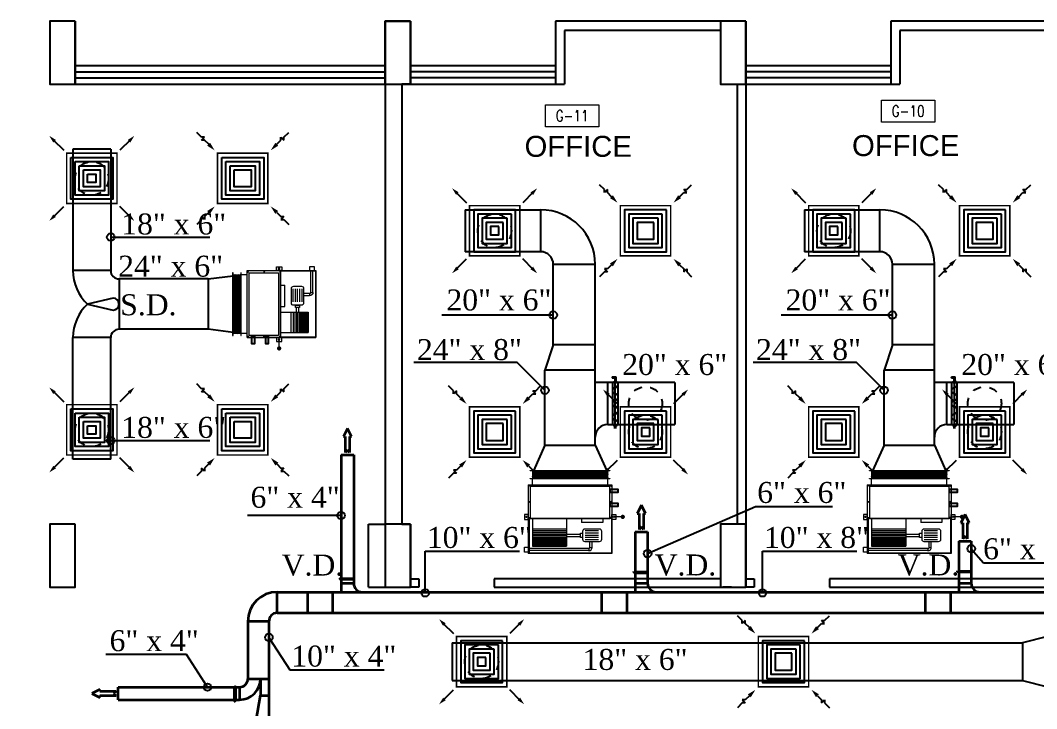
# Model space of a CAD drawing. Extents: x -432 to -365, y -145 to 173.
# Drawn here: x -399.32 to -387.19, y -125.7 to -117.49 of the extents above; entities that cross this region are included whole.
import ezdxf
from ezdxf.enums import TextEntityAlignment as Align

# ---------------------------------------------------------------- set-up
doc = ezdxf.new("R2010")
doc.units = 0
doc.header["$MEASUREMENT"] = 0
for name, pattern in [('DASHDOT', [1, 0.5, -0.25, 0, -0.25]), ('HIDDEN', [0.375, 0.25, -0.125]), ('HIDDEN-Z', [3, 2, -1])]:
    doc.linetypes.add(name, pattern=pattern)
for name, color, linetype in [('01_AC-EQUIP', 206, 'Continuous'), ('03_AC-S.DUCT', 5, 'Continuous'), ('12-AC-FL.CONN.', 2, 'Continuous'), ('A.C.VOLUM DAMPER', 2, 'Continuous'), ('COL', 2, 'Continuous'), ('COLHATCH', 5, 'Continuous'), ('M-CH-WP-R', 40, 'HIDDEN-Z'), ('M-CH-WP-S', 142, 'Continuous'), ('M-DIFUSER', 195, 'Continuous'), ('M-DUCT-RA', 30, 'Continuous'), ('M-DUCT-SA', 5, 'Continuous'), ('M-EQBMNT', 21, 'Continuous'), ('WALL', 4, 'Continuous'), ('WIN', 5, 'Continuous'), ('ZONE TEXT', 73, 'Continuous')]:
    doc.layers.add(name, color=color, linetype=linetype)
for name, color, linetype, lineweight in [('04-AC_F.A.DUCT', 4, 'Continuous', 35), ('A-SYMB-RMNU', 4, 'Continuous', 9), ('AC-TEXT', 15, 'Continuous', 30)]:
    doc.layers.add(name, color=color, linetype=linetype, lineweight=lineweight)
doc.styles.add('AC', font='romans.shx', dxfattribs={"height": 0.2})
doc.styles.add('ARABY', font='sosa.shx')
doc.styles.add('ROMANS-TITLE', font='ROMANS.shx', dxfattribs={"width": 0.8})
doc.dimstyles.new('IHAB', dxfattribs={"dimscale": 0, "dimtxt": 0.15, "dimasz": 0.09, "dimexe": 0.18, "dimexo": 0.0625, "dimgap": 0, "dimtad": 0, "dimtih": 1, "dimtoh": 1, "dimzin": 0, "dimdsep": 46, "dimtxsty": 'ARABY', "dimcen": 0.03, "dimse1": 1, "dimse2": 1, "dimclrd": 36, "dimclrt": 42, "dimadec": 0, "dimazin": 0, "dimtfac": 1, "dimtmove": 1, "dimatfit": 3, "dimldrblk": 'ORIGIN', "dimfxl": 1, "dimtolj": 1, "dimtzin": 0, "dimarcsym": 0})

# ---------------------------------------------------------------- blocks, each defined once
blk = doc.blocks.new('*U254')
at = {"layer": 'M-DIFUSER', "ltscale": 5, "const_width": 18}
blk.add_lwpolyline([(-300, 300), (300, 300), (300, -300), (-300, -300)], close=True, dxfattribs=at)
at = {"layer": 'M-DIFUSER', "color": 21}
for points in [[(250, 250), (-250, 250), (-250, -250), (250, -250)], [(200, 200), (-200, 200), (-200, -200), (200, -200)], [(150, 150), (-150, 150), (-150, -150), (150, -150)], [(100, 100), (-100, 100), (-100, -100), (100, -100)]]:
    blk.add_lwpolyline(points, close=True, dxfattribs=at)
at = {"layer": 'M-DUCT-RA', "color": 30}
for p, q in [((-491, 491), (-549, 549)), ((-491, 455), (-491, 491)), ((-455, 491), (-491, 455)), ((-455, 455), (-455, 491)), ((455, 491), (491, 491)), ((491, 455), (455, 491)), ((491, 491), (549, 549)), ((-406, 406), (-455, 455)), ((406, 406), (455, 455)), ((455, 455), (491, 455)), ((-491, -455), (-455, -491)), ((-455, -455), (-491, -455)), ((-406, -406), (-455, -455)), ((406, -406), (455, -455)), ((455, -491), (491, -455)), ((455, -455), (455, -491)), ((491, -455), (491, -491)), ((-491, -491), (-549, -549)), ((-455, -491), (-491, -491)), ((491, -491), (549, -549))]:
    blk.add_line(p, q, dxfattribs=at)
for points in [[(-389, 424), (-424, 389), (-335, 335)], [(424, 389), (389, 424), (335, 335)], [(-424, -389), (-389, -424), (-335, -335)], [(389, -424), (424, -389), (335, -335)]]:
    blk.add_solid(points, dxfattribs=at)
blk = doc.blocks.new('*U251')
at = {"layer": 'M-DIFUSER', "ltscale": 5, "const_width": 18}
blk.add_lwpolyline([(-300, 300), (300, 300), (300, -300), (-300, -300)], close=True, dxfattribs=at)
at = {"layer": 'M-DIFUSER', "color": 21}
for points in [[(250, 250), (-250, 250), (-250, -250), (250, -250)], [(200, 200), (-200, 200), (-200, -200), (200, -200)], [(150, 150), (-150, 150), (-150, -150), (150, -150)], [(100, 100), (-100, 100), (-100, -100), (100, -100)], [(50, 50), (-50, 50), (-50, -50), (50, -50)]]:
    blk.add_lwpolyline(points, close=True, dxfattribs=at)
at = {"layer": 'M-DUCT-SA', "color": 5, "extrusion": (-5.07059e-20, -1.19855e-17, -1)}
blk.add_line((-461, 461), (-335, 335), dxfattribs=at)
at = {"layer": 'M-DUCT-SA', "color": 5, "extrusion": (-1.19855e-17, 5.07059e-20, -1)}
blk.add_line((461, 461), (335, 335), dxfattribs=at)
at = {"layer": 'M-DUCT-SA', "color": 5, "extrusion": (1.19855e-17, -5.07059e-20, -1)}
blk.add_line((-461, -461), (-335, -335), dxfattribs=at)
at = {"layer": 'M-DUCT-SA', "color": 5, "extrusion": (5.07059e-20, 1.19855e-17, -1)}
blk.add_line((461, -461), (335, -335), dxfattribs=at)
at = {"layer": 'M-DUCT-SA', "color": 5, "extrusion": (-5.07059e-20, -1.19855e-17, -1)}
blk.add_solid([(460, 428), (429, 459), (507, 507)], dxfattribs=at)
at = {"layer": 'M-DUCT-SA', "color": 5, "extrusion": (5.07059e-20, -1.19855e-17, -1)}
blk.add_solid([(-460, 428), (-429, 459), (-507, 507)], dxfattribs=at)
at = {"layer": 'M-DUCT-SA', "color": 5, "extrusion": (1.19855e-17, -5.07059e-20, -1)}
blk.add_solid([(428, -460), (459, -429), (507, -507)], dxfattribs=at)
at = {"layer": 'M-DUCT-SA', "color": 5, "extrusion": (-1.19855e-17, -5.07059e-20, -1)}
blk.add_solid([(-428, -460), (-459, -429), (-507, -507)], dxfattribs=at)
blk = doc.blocks.new('A$C7E27466D')
at = {"layer": '01_AC-EQUIP', "color": 2, "lineweight": 20}
for p, q in [((-75.3, 98.1), (-73.7, 98.7)), ((-75.3, 98.1), (-73.7, 97.6)), ((-75.3, 97.1), (-73.7, 97.6)), ((-75.3, 97.1), (-73.7, 96.6)), ((-6.3, 97.6), (-73.7, 97.6)), ((-4.7, 98.1), (-6.3, 98.7)), ((-4.7, 98.1), (-6.3, 97.6)), ((-4.7, 97.1), (-6.3, 97.6)), ((-4.7, 97.1), (-6.3, 96.6)), ((-75.3, 96.1), (-73.7, 96.6)), ((-75.3, 96.1), (-73.7, 95.6)), ((-75.3, 95.1), (-73.7, 95.6)), ((-75.3, 95.1), (-73.7, 94.6)), ((-75.3, 94.1), (-73.7, 94.6)), ((-75.3, 94.1), (-73.7, 93.6)), ((-75.3, 93.1), (-73.7, 93.6)), ((-75.3, 93.1), (-73.7, 92.5)), ((-75.3, 92), (-73.7, 92.5)), ((-75.3, 92), (-73.7, 91.5)), ((-75.3, 91), (-73.7, 91.5)), ((-75.3, 91), (-73.7, 90.5)), ((-75.3, 90), (-73.7, 90.5)), ((-75.3, 90), (-73.7, 89.5)), ((-6.3, 96.6), (-73.7, 96.6)), ((-6.3, 95.6), (-73.7, 95.6)), ((-6.3, 94.6), (-73.7, 94.6)), ((-6.3, 93.6), (-73.7, 93.6)), ((-6.3, 92.5), (-73.7, 92.5)), ((-6.3, 91.5), (-73.7, 91.5)), ((-6.3, 90.5), (-73.7, 90.5)), ((-4.7, 96.1), (-6.3, 96.6)), ((-4.7, 96.1), (-6.3, 95.6)), ((-4.7, 95.1), (-6.3, 95.6)), ((-4.7, 95.1), (-6.3, 94.6)), ((-4.7, 94.1), (-6.3, 94.6)), ((-4.7, 94.1), (-6.3, 93.6)), ((-4.7, 93.1), (-6.3, 93.6)), ((-4.7, 93.1), (-6.3, 92.5)), ((-4.7, 92), (-6.3, 92.5)), ((-4.7, 92), (-6.3, 91.5)), ((-4.7, 91), (-6.3, 91.5)), ((-4.7, 91), (-6.3, 90.5)), ((-4.7, 90), (-6.3, 90.5)), ((-4.7, 90), (-6.3, 89.5))]:
    blk.add_line(p, q, dxfattribs=at)
at = {"layer": '01_AC-EQUIP', "color": 1, "lineweight": 20}
for p, q in [((-75, 82), (-75, 89)), ((-5, 82), (-5, 89)), ((-77.8, 81), (-79.9, 81)), ((-78.9, 80.3), (-78.9, 81.7)), ((-2.2, 81), (-0.1, 81)), ((-1.1, 80.3), (-1.1, 81.7)), ((0, 82), (0, 0)), ((-77.8, 61.5), (-79.9, 61.5)), ((-78.9, 60.8), (-78.9, 62.2)), ((-2.2, 61.5), (-0.1, 61.5)), ((-1.1, 60.8), (-1.1, 62.2)), ((-77.8, 42.5), (-79.9, 42.5)), ((-78.9, 41.8), (-78.9, 43.2)), ((-62.7, 42), (-62.7, 37)), ((-37.3, 37), (-62.7, 37)), ((-37.3, 42), (-37.3, 37)), ((-30.6, 42), (-30.6, 9)), ((-6.2, 42), (-6.2, 9)), ((-2.2, 42.5), (-0.1, 42.5)), ((-1.1, 41.8), (-1.1, 43.2)), ((-58.3, 27.4), (-42.7, 27.4)), ((-58.3, 24.8), (-42.7, 24.8)), ((-6.2, 29.5), (-30.6, 29.5)), ((-30.6, 27), (-6.2, 27)), ((-30.6, 25), (-6.2, 25)), ((-58.3, 22.1), (-42.7, 22.1)), ((-58.3, 19.4), (-42.7, 19.4)), ((-58.3, 16.8), (-42.7, 16.8)), ((-52.7, 7.4), (-52.7, 14.5)), ((-50, 7.4), (-50, 14.5)), ((-30.6, 23.1), (-36, 23.1)), ((-30.6, 20.4), (-36, 20.4)), ((-30.6, 23), (-6.2, 23)), ((-30.6, 21.4), (-6.2, 21.4)), ((-30.6, 19.4), (-6.2, 19.4)), ((-30.6, 18.4), (-6.2, 18.4)), ((-30.6, 17.5), (-6.2, 17.5)), ((-30.6, 16.8), (-6.2, 16.8)), ((-30.6, 15.8), (-6.2, 15.8)), ((-30.6, 14.8), (-6.2, 14.8)), ((-30.6, 13.8), (-6.2, 13.8)), ((-30.6, 12.9), (-6.2, 12.9)), ((-30.6, 12.2), (-6.2, 12.2)), ((-54, 6.1), (-79.6, 6.1)), ((-54, 3.5), (-79.6, 3.5)), ((-54, 6.1), (-54, 3.5)), ((-52.7, 7.4), (-50, 7.4)), ((-30.6, 11.5), (-6.2, 11.5)), ((-30.6, 11), (-6.2, 11)), ((-30.6, 10.6), (-6.2, 10.6)), ((-30.6, 10.3), (-6.2, 10.3)), ((-30.6, 9.9), (-6.2, 9.9)), ((-30.6, 9.6), (-6.2, 9.6)), ((-30.6, 9.4), (-6.2, 9.4)), ((-30.6, 9.2), (-6.2, 9.2)), ((-30.6, 9), (-6.2, 9)), ((-30.6, 9), (-6.2, 9))]:
    blk.add_line(p, q, dxfattribs=at)
at = {"layer": '01_AC-EQUIP', "color": 4, "lineweight": 20}
blk.add_line((12.8, 43.8), (2.3, 43.8), dxfattribs=at)
at = {"layer": '01_AC-EQUIP', "color": 1, "linetype": 'DASHDOT', "lineweight": 20}
blk.add_line((-30.6, 16.8), (-6.2, 16.8), dxfattribs=at)
at = {"layer": '01_AC-EQUIP', "color": 2, "lineweight": 20}
for points in [[(-77.5, 98.7), (-77.5, 99.2), (-2.5, 99.2), (-2.5, 98.7)], [(-77.5, 89), (-77.5, 89.5), (-2.5, 89.5), (-2.5, 89)]]:
    blk.add_lwpolyline(points, close=True, dxfattribs=at)
at = {"layer": '01_AC-EQUIP', "color": 1, "lineweight": 20}
for points in [[(-80, 42), (0, 42), (0, 82), (-80, 82)], [(-77.5, 44.5), (-2.5, 44.5), (-2.5, 79.5), (-77.5, 79.5)], [(-84.4, 40.7), (-80, 40.7), (-80, 46.7), (-84.4, 46.7)], [(-80, 42), (-80, 0), (0, 0), (0, 42)], [(-79.6, 41.6), (-79.6, 0.4), (-0.4, 0.4), (-0.4, 41.6)], [(4.4, 40.7), (0, 40.7), (0, 46.7), (4.4, 46.7)], [(-38.6, 19.3), (-36, 19.3), (-36, 24.3), (-38.6, 24.3)], [(-84.4, 7.6), (-80, 7.6), (-80, 1.6), (-84.4, 1.6)]]:
    blk.add_lwpolyline(points, close=True, dxfattribs=at)
at = {"layer": '01_AC-EQUIP', "color": 4, "lineweight": 20, "const_width": 2.52}
blk.add_lwpolyline([(12.6, 45, 1), (13.1, 42.5, 1)], format="xyb", close=True, dxfattribs=at)
at = {"layer": '01_AC-EQUIP', "color": 1, "lineweight": 20}
blk.add_lwpolyline([(-58.8, 14.5), (-41.2, 14.5, 0.414214), (-38.6, 17.1), (-38.6, 26.4, 0.414214), (-41.2, 29.1), (-58.8, 29.1, 0.414214), (-61.4, 26.4), (-61.4, 17.1, 0.414214)], format="xyb", close=True, dxfattribs=at)
for centre in [(-82.3, 43.8), (2.3, 43.8)]:
    blk.add_circle(centre, 0.932, dxfattribs=at)
for radius in [1.33, 3.99]:
    blk.add_arc((-54, 7.4), radius, 270.0006, 0.0006, dxfattribs=at)
for centre, major_axis, start_param, end_param in [((-78.9, 81), (-0.827, 0), -1.570796, 4.712389), ((-78.9, 81), (-0.47, 0), 3.141593, 9.424778), ((-78.9, 61.5), (-0.827, 0), -1.570796, 4.712389), ((-78.9, 61.5), (-0.47, 0), 3.141593, 9.424778), ((-78.9, 42.5), (-0.827, 0), -1.570796, 4.712389), ((-78.9, 42.5), (-0.47, 0), 3.141593, 9.424778)]:
    blk.add_ellipse(centre, major_axis=major_axis, ratio=0.646018, start_param=start_param, end_param=end_param, dxfattribs=at)
at = {"layer": '01_AC-EQUIP', "color": 1, "lineweight": 20, "extrusion": (0, 0, -1)}
for centre, major_axis, start_param, end_param in [((-1.1, 81), (0.827, 0), -1.570796, 4.712389), ((-1.1, 81), (0.47, 0), 3.141593, 9.424778), ((-1.1, 61.5), (0.827, 0), -1.570796, 4.712389), ((-1.1, 61.5), (0.47, 0), 3.141593, 9.424778), ((-1.1, 42.5), (0.827, 0), -1.570796, 4.712389), ((-1.1, 42.5), (0.47, 0), 3.141593, 9.424778)]:
    blk.add_ellipse(centre, major_axis=major_axis, ratio=0.646018, start_param=start_param, end_param=end_param, dxfattribs=at)
at = {"layer": 'M-CH-WP-R', "color": 6, "linetype": 'ByBlock', "ltscale": 1.5}
blk.add_lwpolyline([(-2.5, 76.2), (-2.5, 73.2), (7.5, 73.2), (7.5, 76.2)], close=True, dxfattribs=at)
at = {"layer": 'M-CH-WP-S', "color": 5, "linetype": 'ByBlock', "ltscale": 1.5}
blk.add_lwpolyline([(-2.5, 59.7), (-2.5, 56.7), (7.5, 56.7), (7.5, 59.7)], close=True, dxfattribs=at)
blk = doc.blocks.new('A$C224F6469')
at = {"layer": '01_AC-EQUIP', "color": 1, "lineweight": 20}
for p, q in [((0, 0), (1, 0)), ((0, -0.82), (0, 0)), ((1, -0.82), (1, 0)), ((0.007, -0.004), (0.988, -0.004)), ((0.007, -0.42), (0.007, -0.004)), ((0.236, -0.074), (0.236, -0.145)), ((0.263, -0.074), (0.236, -0.074)), ((0.263, -0.074), (0.263, -0.145)), ((0.276, -0.035), (1, -0.035)), ((0.276, -0.061), (0.276, -0.035)), ((0.276, -0.061), (1, -0.061)), ((0.541, -0.42), (0.541, -0.09)), ((0.541, -0.09), (0.949, -0.09)), ((0.541, -0.092), (0.949, -0.092)), ((0.541, -0.094), (0.949, -0.094)), ((0.541, -0.096), (0.949, -0.096)), ((0.541, -0.099), (0.949, -0.099)), ((0.541, -0.103), (0.949, -0.103)), ((0.541, -0.106), (0.949, -0.106)), ((0.541, -0.11), (0.949, -0.11)), ((0.541, -0.115), (0.949, -0.115)), ((0.949, -0.42), (0.949, -0.09)), ((0.988, -0.42), (0.988, -0.004)), ((0.32, -0.168), (0.163, -0.168)), ((0.32, -0.194), (0.163, -0.194)), ((0.32, -0.221), (0.163, -0.221)), ((0.541, -0.204), (0.376, -0.204)), ((0.541, -0.231), (0.376, -0.231)), ((0.541, -0.122), (0.949, -0.122)), ((0.541, -0.129), (0.949, -0.129)), ((0.541, -0.138), (0.949, -0.138)), ((0.541, -0.148), (0.949, -0.148)), ((0.541, -0.158), (0.949, -0.158)), ((0.541, -0.168), (0.949, -0.168)), ((0.541, -0.175), (0.949, -0.175)), ((0.541, -0.184), (0.949, -0.184)), ((0.541, -0.194), (0.949, -0.194)), ((0.541, -0.214), (0.949, -0.214)), ((0.541, -0.23), (0.949, -0.23)), ((0.32, -0.248), (0.163, -0.248)), ((0.32, -0.274), (0.163, -0.274)), ((0.541, -0.25), (0.949, -0.25)), ((0.541, -0.27), (0.949, -0.27)), ((0.949, -0.295), (0.541, -0.295)), ((0, -0.42), (1, -0.42)), ((0.022, -0.425), (0.001, -0.425)), ((0.011, -0.418), (0.011, -0.432)), ((0.109, -0.37), (0.363, -0.37)), ((0.109, -0.42), (0.109, -0.37)), ((0.363, -0.42), (0.363, -0.37)), ((0.978, -0.425), (0.999, -0.425)), ((0.989, -0.418), (0.989, -0.432)), ((0.022, -0.615), (0.001, -0.615)), ((0.011, -0.608), (0.011, -0.622)), ((0.978, -0.615), (0.999, -0.615)), ((0.989, -0.608), (0.989, -0.622)), ((1, -0.82), (0, -0.82)), ((0.022, -0.81), (0.001, -0.81)), ((0.011, -0.803), (0.011, -0.817)), ((0.05, -0.82), (0.05, -0.89)), ((0.95, -0.82), (0.95, -0.89)), ((0.978, -0.81), (0.999, -0.81)), ((0.989, -0.803), (0.989, -0.817))]:
    blk.add_line(p, q, dxfattribs=at)
at = {"layer": '01_AC-EQUIP', "color": 1, "linetype": 'DASHDOT', "lineweight": 20}
blk.add_line((0.541, -0.168), (0.949, -0.168), dxfattribs=at)
at = {"layer": '01_AC-EQUIP', "color": 4, "lineweight": 20}
blk.add_line((-0.128, -0.438), (-0.023, -0.438), dxfattribs=at)
at = {"layer": '01_AC-EQUIP', "color": 2, "lineweight": 20}
for p, q in [((0.047, -0.9), (0.063, -0.895)), ((0.047, -0.9), (0.063, -0.905)), ((0.047, -0.91), (0.063, -0.905)), ((0.047, -0.91), (0.063, -0.915)), ((0.047, -0.92), (0.063, -0.915)), ((0.047, -0.92), (0.063, -0.925)), ((0.047, -0.931), (0.063, -0.925)), ((0.047, -0.931), (0.063, -0.936)), ((0.047, -0.941), (0.063, -0.936)), ((0.047, -0.941), (0.063, -0.946)), ((0.047, -0.951), (0.063, -0.946)), ((0.047, -0.951), (0.063, -0.956)), ((0.047, -0.961), (0.063, -0.956)), ((0.047, -0.961), (0.063, -0.966)), ((0.047, -0.971), (0.063, -0.966)), ((0.063, -0.905), (0.937, -0.905)), ((0.063, -0.915), (0.937, -0.915)), ((0.063, -0.925), (0.937, -0.925)), ((0.063, -0.936), (0.937, -0.936)), ((0.063, -0.946), (0.937, -0.946)), ((0.063, -0.956), (0.937, -0.956)), ((0.063, -0.966), (0.937, -0.966)), ((0.953, -0.9), (0.937, -0.895)), ((0.953, -0.9), (0.937, -0.905)), ((0.953, -0.91), (0.937, -0.905)), ((0.953, -0.91), (0.937, -0.915)), ((0.953, -0.92), (0.937, -0.915)), ((0.953, -0.92), (0.937, -0.925)), ((0.953, -0.931), (0.937, -0.925)), ((0.953, -0.931), (0.937, -0.936)), ((0.953, -0.941), (0.937, -0.936)), ((0.953, -0.941), (0.937, -0.946)), ((0.953, -0.951), (0.937, -0.946)), ((0.953, -0.951), (0.937, -0.956)), ((0.953, -0.961), (0.937, -0.956)), ((0.953, -0.961), (0.937, -0.966)), ((0.953, -0.971), (0.937, -0.966)), ((0.047, -0.971), (0.063, -0.976)), ((0.047, -0.981), (0.063, -0.976)), ((0.047, -0.981), (0.063, -0.987)), ((0.063, -0.976), (0.937, -0.976)), ((0.953, -0.971), (0.937, -0.976)), ((0.953, -0.981), (0.937, -0.976)), ((0.953, -0.981), (0.937, -0.987))]:
    blk.add_line(p, q, dxfattribs=at)
at = {"layer": '01_AC-EQUIP', "color": 1, "lineweight": 20}
for points in [[(1.044, -0.076), (1, -0.076), (1, -0.016), (1.044, -0.016)], [(0.351, -0.193), (0.376, -0.193), (0.376, -0.243), (0.351, -0.243)], [(-0.044, -0.407), (0, -0.407), (0, -0.467), (-0.044, -0.467)], [(0.025, -0.8), (0.975, -0.8), (0.975, -0.42), (0.025, -0.42)], [(1.044, -0.407), (1, -0.407), (1, -0.467), (1.044, -0.467)]]:
    blk.add_lwpolyline(points, close=True, dxfattribs=at)
blk.add_lwpolyline([(0.324, -0.145), (0.149, -0.145, 0.414214), (0.122, -0.171), (0.122, -0.264, 0.414214), (0.149, -0.291), (0.324, -0.291, 0.414214), (0.351, -0.264), (0.351, -0.171, 0.414214)], format="xyb", close=True, dxfattribs=at)
at = {"layer": '01_AC-EQUIP', "color": 4, "lineweight": 20, "const_width": 0.0252}
blk.add_lwpolyline([(-0.126, -0.45, 1), (-0.131, -0.425, 1)], format="xyb", close=True, dxfattribs=at)
at = {"layer": '01_AC-EQUIP', "color": 2, "lineweight": 20}
for points in [[(0.975, -0.89), (0.975, -0.895), (0.025, -0.895), (0.025, -0.89)], [(0.975, -0.987), (0.975, -0.992), (0.025, -0.992), (0.025, -0.987)]]:
    blk.add_lwpolyline(points, close=True, dxfattribs=at)
at = {"layer": '01_AC-EQUIP', "color": 1, "lineweight": 20}
for centre in [(-0.023, -0.438), (1.023, -0.438)]:
    blk.add_circle(centre, 0.00932, dxfattribs=at)
for radius in [0.0399, 0.0133]:
    blk.add_arc((0.276, -0.074), radius, 90.0006, 180.0006, dxfattribs=at)
at = {"layer": '01_AC-EQUIP', "color": 1, "lineweight": 20, "extrusion": (0, 0, -1)}
for centre, major_axis, start_param, end_param in [((0.011, -0.425), (-0.00827, 0), -1.570796, 4.712389), ((0.011, -0.425), (-0.0047, 0), 3.141593, 9.424778), ((0.011, -0.615), (-0.00827, 0), -1.570796, 4.712389), ((0.011, -0.615), (-0.0047, 0), 3.141593, 9.424778), ((0.011, -0.81), (-0.00827, 0), -1.570796, 4.712389), ((0.011, -0.81), (-0.0047, 0), 3.141593, 9.424778)]:
    blk.add_ellipse(centre, major_axis=major_axis, ratio=0.646018, start_param=start_param, end_param=end_param, dxfattribs=at)
at = {"layer": '01_AC-EQUIP', "color": 1, "lineweight": 20}
for centre, major_axis, start_param, end_param in [((0.989, -0.425), (0.00827, 0), -1.570796, 4.712389), ((0.989, -0.425), (0.0047, 0), 3.141593, 9.424778), ((0.989, -0.615), (0.00827, 0), -1.570796, 4.712389), ((0.989, -0.615), (0.0047, 0), 3.141593, 9.424778), ((0.989, -0.81), (0.00827, 0), -1.570796, 4.712389), ((0.989, -0.81), (0.0047, 0), 3.141593, 9.424778)]:
    blk.add_ellipse(centre, major_axis=major_axis, ratio=0.646018, start_param=start_param, end_param=end_param, dxfattribs=at)
at = {"layer": 'M-CH-WP-R', "color": 6, "linetype": 'ByBlock', "ltscale": 1.5}
blk.add_lwpolyline([(0.025, -0.762), (0.025, -0.732), (-0.075, -0.732), (-0.075, -0.762)], close=True, dxfattribs=at)
at = {"layer": 'M-CH-WP-S', "color": 5, "linetype": 'ByBlock', "ltscale": 1.5}
blk.add_lwpolyline([(0.025, -0.597), (0.025, -0.567), (-0.075, -0.567), (-0.075, -0.597)], close=True, dxfattribs=at)
at = {"layer": 'M-EQBMNT', "color": 21, "linetype": 'ByBlock', "ltscale": 1.5}
blk.add_line((0.541, -0.09), (0.949, -0.09), dxfattribs=at)
blk = doc.blocks.new('A$C180A56EA')
at = {"layer": 'A.C.VOLUM DAMPER'}
h = blk.add_hatch(dxfattribs=at)
h.set_pattern_fill('ANSI31', color=256, scale=0.001, style=0)
h.set_pattern_definition([(45, (129.5106855, -230.48025158), (-8.838834765e-05, 8.838834765e-05), [])])
h.paths.add_polyline_path([(0.0459, 0.0039), (0.0459, 0.0065), (0.0401, 0.0065), (0.0401, -0.0027), (0.0459, -0.0027), (0.0459, 0), (0.0603, 0), (0.0603, 0.0128), (0.057, 0.0128), (0.057, 0.0039)])
for p, q in [((-0.1242, 0.0032), (-0.1161, 0.0032)), ((-0.1161, 0.0004), (-0.119, 0.0032)), ((-0.1185, 0), (-0.1161, 0.0024)), ((-0.1161, 0.0015), (-0.1179, 0.0032)), ((-0.1174, 0), (-0.1161, 0.0013)), ((-0.1161, 0.0026), (-0.1168, 0.0032)), ((-0.1163, 0), (-0.1161, 0.0001)), ((-0.1161, 0.0001), (-0.1104, 0.0058)), ((-0.1161, 0.0013), (-0.1116, 0.0058)), ((-0.1161, 0.0024), (-0.1127, 0.0058)), ((-0.1161, -0.0026), (-0.1161, 0.0058)), ((-0.1161, 0.0035), (-0.1138, 0.0058)), ((-0.1161, 0.0058), (-0.1099, 0.0058)), ((-0.1161, 0.0057), (-0.116, 0.0058)), ((-0.1161, 0.0046), (-0.1149, 0.0058)), ((-0.1161, -0.001), (-0.1099, 0.0053)), ((-0.1099, -0.0014), (-0.1161, 0.0048)), ((-0.1161, -0.0021), (-0.1099, 0.0042)), ((-0.1099, -0.0026), (-0.1161, 0.0037)), ((-0.1109, -0.0026), (-0.1161, 0.0026)), ((-0.112, -0.0026), (-0.1161, 0.0015)), ((-0.1131, -0.0026), (-0.1161, 0.0004)), ((-0.1099, -0.0003), (-0.116, 0.0058)), ((-0.1156, -0.0026), (-0.1099, 0.0031)), ((-0.1099, 0.0008), (-0.1149, 0.0058)), ((-0.1145, -0.0026), (-0.1099, 0.002)), ((-0.1099, 0.0019), (-0.1138, 0.0058)), ((-0.1134, -0.0026), (-0.1099, 0.0009)), ((-0.1128, 0.0019), (0.0401, 0.0019)), ((-0.1099, 0.003), (-0.1127, 0.0058)), ((-0.1099, 0.0041), (-0.1116, 0.0058)), ((-0.1099, 0.0052), (-0.1105, 0.0058)), ((0.0401, 0.0121), (-0.1099, 0.0121)), ((-0.0882, 0.0113), (-0.0994, -0.0075)), ((-0.0768, 0.0113), (-0.0656, -0.0075)), ((-0.0402, 0.0113), (-0.0514, -0.0075)), ((-0.0284, 0.0113), (-0.0173, -0.0075)), ((0.0056, 0.0113), (-0.0056, -0.0075)), ((0.0174, 0.0113), (0.0286, -0.0075)), ((0.0459, 0.0065), (0.0401, 0.0065)), ((0.0401, 0.0065), (0.0401, -0.0027)), ((0.0459, 0.0039), (0.0459, 0.0065)), ((0.057, 0.0039), (0.0459, 0.0039)), ((0.0603, 0.0128), (0.057, 0.0128)), ((0.057, 0.0128), (0.057, 0.0039)), ((0.0603, 0.0128), (0.0603, 0)), ((-0.1242, 0), (-0.1161, 0)), ((-0.1142, -0.0026), (-0.1161, -0.0007)), ((-0.1153, -0.0026), (-0.1161, -0.0018)), ((-0.1099, -0.0026), (-0.1161, -0.0026)), ((-0.1123, -0.0026), (-0.1099, -0.0003)), ((-0.1111, -0.0026), (-0.1099, -0.0014)), ((-0.11, -0.0026), (-0.1099, -0.0025)), ((-0.1099, -0.0083), (0.0401, -0.0083)), ((0.0401, -0.0027), (0.0459, -0.0027)), ((0.0603, 0), (0.0459, 0)), ((0.0459, -0.0027), (0.0459, 0))]:
    blk.add_line(p, q, dxfattribs=at)
at = {"layer": 'A.C.VOLUM DAMPER', "extrusion": (0, 0, -1)}
for centre, major_axis, start_param, end_param in [((-0.0938, 0.0019), (0.00135, 0.00135), 3.926991, 7.068583), ((-0.0938, 0.0019), (-0.00135, 0.00135), 2.356195, 5.497787), ((-0.0712, 0.0019), (0.00135, 0.00135), 3.926991, 7.068583), ((-0.0712, 0.0019), (-0.00135, 0.00135), 2.356195, 5.497787), ((-0.0458, 0.0019), (0.00135, 0.00135), 3.926991, 7.068583), ((-0.0458, 0.0019), (-0.00135, 0.00135), 2.356195, 5.497787), ((-0.0228, 0.0019), (0.00135, 0.00135), 3.926991, 7.068583), ((-0.0228, 0.0019), (-0.00135, 0.00135), 2.356194, 5.497787), ((0, 0.0019), (0.00135, 0.00135), 3.926991, 7.068583), ((0, 0.0019), (0.00135, 0.00135), 0.785398, 3.926991), ((0.023, 0.0019), (0.00135, 0.00135), 3.926991, 7.068583), ((0.023, 0.0019), (-0.00135, 0.00135), 2.356195, 5.497787)]:
    blk.add_ellipse(centre, major_axis=major_axis, ratio=1, start_param=start_param, end_param=end_param, dxfattribs=at)
blk = doc.blocks.new('A$C4397250F')
at = {"layer": '04-AC_F.A.DUCT'}
for p, q in [((0, 0), (-0.0241, -0.0482)), ((-0.0241, -0.0482), (-0.0132, -0.0482)), ((-0.0132, -0.0482), (-0.0132, -0.1443)), ((0.0241, -0.0482), (0, 0)), ((0.0132, -0.0482), (0.0241, -0.0482)), ((0.0132, -0.0482), (0.0132, -0.1443)), ((0, -0.1288), (-0.0132, -0.1443)), ((0.0132, -0.1443), (0, -0.1288))]:
    blk.add_line(p, q, dxfattribs=at)
blk = doc.blocks.new('_Origin')
at = {"color": 0, "linetype": 'ByBlock', "lineweight": -2}
blk.add_line((0, 0), (-1, 0), dxfattribs=at)
blk.add_circle((0, 0), 0.5, dxfattribs=at)
blk = doc.blocks.new('A-ROOM')
at = {"layer": 'A-SYMB-RMNU'}
blk.add_lwpolyline([(-425, 175), (425, 175), (425, -175), (-425, -175)], close=True, dxfattribs=at)
at = {"layer": 'A-SYMB-RMNU', "style": 'ROMANS-TITLE', "width": 0.8}
blk.add_attdef('ROOM-NO', text='', height=175, dxfattribs=at).set_placement((0, 0), align=Align.MIDDLE)

msp = doc.modelspace()

# ---------------------------------------------------------------- hatches: boundary and pattern name
at = {"layer": 'COLHATCH', "linetype": 'Continuous'}
h = msp.add_hatch(dxfattribs=at)
h.set_pattern_fill('_USER', color=252, scale=0.05, angle=45, style=0, double=1, pattern_type=0)
h.set_pattern_definition([(45, (-202.924395, -132.77691), (-0.035355339, 0.035355339), []), (135, (-202.924395, -132.77691), (-0.035355339, -0.035355339), [])])
h.paths.add_polyline_path([(-382.484, -115.197), (-382.784, -115.197), (-382.784, -116.097), (-382.484, -116.097)])
h.paths.add_polyline_path([(-380.484, -115.197), (-381.284, -115.197), (-381.284, -115.497), (-380.484, -115.497)])
h.paths.add_polyline_path([(-378.534, -117.197), (-378.834, -117.197), (-378.834, -117.797), (-378.534, -117.797)])
h.paths.add_polyline_path([(-378.134, -120.777), (-378.934, -120.777), (-378.934, -121.077), (-378.134, -121.077)])
h.paths.add_polyline_path([(-380.684, -120.777), (-381.484, -120.777), (-381.484, -121.077), (-380.684, -121.077)])
h.paths.add_polyline_path([(-380.584, -125.827), (-381.484, -125.827), (-381.484, -126.127), (-380.584, -126.127)])
h.paths.add_polyline_path([(-378.134, -125.777), (-378.934, -125.777), (-378.934, -126.077), (-378.134, -126.077)])
h.paths.add_polyline_path([(-378.489, -132.047), (-378.989, -132.047), (-378.989, -132.397), (-378.489, -132.397)])
h.paths.add_polyline_path([(-380.392, -132.047), (-381.492, -132.047), (-381.492, -132.347), (-380.639, -132.347, -0.011587), (-380.655, -133.033), (-380.405, -133.043, 0.01656)])
h.paths.add_polyline_path([(-380.586, -134.777), (-380.84, -134.777, -0.040808), (-381.428, -137.116), (-381.192, -137.197, 0.04151)])
h.paths.add_polyline_path([(-382.484, -134.177), (-382.784, -134.177), (-382.784, -135.077), (-382.484, -135.077)])
h.paths.add_polyline_path([(-386.614, -134.177), (-387.014, -134.177), (-387.014, -135.077), (-386.614, -135.077)])
h.paths.add_polyline_path([(-390.414, -134.177), (-390.864, -134.177), (-390.864, -135.077), (-390.414, -135.077)])
h.paths.add_polyline_path([(-390.664, -135.997), (-390.964, -135.997), (-390.964, -136.897), (-390.664, -136.897)])
h.paths.add_polyline_path([(-398.514, -134.627, 1), (-399.114, -134.627, 1)])
h.paths.add_polyline_path([(-398.514, -136.447, 1), (-399.114, -136.447, 1)])
h.paths.add_polyline_path([(-406.514, -134.627, 1), (-407.114, -134.627, 1)])
h.paths.add_polyline_path([(-406.514, -136.447, 1), (-407.114, -136.447, 1)])
h.paths.add_polyline_path([(-414.764, -134.177), (-415.214, -134.177), (-415.214, -135.077), (-414.764, -135.077)])
h.paths.add_polyline_path([(-414.664, -135.997), (-414.964, -135.997), (-414.964, -136.897), (-414.664, -136.897)])
h.paths.add_polyline_path([(-418.614, -134.177), (-419.014, -134.177), (-419.014, -135.077), (-418.614, -135.077)])
h.paths.add_polyline_path([(-422.844, -134.177), (-423.144, -134.177), (-423.144, -135.077), (-422.844, -135.077)])
h.paths.add_polyline_path([(-424.789, -134.777), (-425.042, -134.777, 0.04151), (-424.437, -137.197), (-424.2, -137.116, -0.040808)])
h.paths.add_polyline_path([(-424.137, -132.047), (-425.237, -132.047, 0.01656), (-425.224, -133.043), (-424.974, -133.033, -0.011587), (-424.99, -132.347), (-424.137, -132.347)])
h.paths.add_polyline_path([(-426.64, -132.047), (-427.14, -132.047), (-427.14, -132.397), (-426.64, -132.397)])
h.paths.add_polyline_path([(-426.694, -125.777), (-427.494, -125.777), (-427.494, -126.077), (-426.694, -126.077)])
h.paths.add_polyline_path([(-424.144, -125.827), (-425.044, -125.827), (-425.044, -126.127), (-424.144, -126.127)])
h.paths.add_polyline_path([(-426.694, -120.777), (-427.494, -120.777), (-427.494, -121.077), (-426.694, -121.077)])
h.paths.add_polyline_path([(-424.144, -120.777), (-424.944, -120.777), (-424.944, -121.077), (-424.144, -121.077)])
h.paths.add_polyline_path([(-426.794, -117.197), (-427.094, -117.197), (-427.094, -117.797), (-426.794, -117.797)])
h.paths.add_polyline_path([(-424.344, -115.197), (-425.144, -115.197), (-425.144, -115.497), (-424.344, -115.497)])
h.paths.add_polyline_path([(-422.844, -115.197), (-423.144, -115.197), (-423.144, -116.097), (-422.844, -116.097)])
h.paths.add_polyline_path([(-418.564, -115.197), (-418.964, -115.197), (-418.964, -116.097), (-418.564, -116.097)])
h.paths.add_polyline_path([(-414.764, -115.197), (-415.214, -115.197), (-415.214, -116.097), (-414.764, -116.097)])
h.paths.add_polyline_path([(-405.414, -112.997), (-405.714, -112.997), (-405.714, -113.597), (-405.414, -113.597)])
h.paths.add_polyline_path([(-398.664, -112.997), (-398.964, -112.997), (-398.964, -113.597), (-398.664, -113.597)])
h.paths.add_polyline_path([(-398.664, -116.347), (-398.964, -116.347), (-398.964, -116.947), (-398.664, -116.947)])
h.paths.add_polyline_path([(-400.014, -115.197), (-405.714, -115.197), (-405.714, -116.947), (-405.414, -116.947), (-405.414, -115.497), (-400.314, -115.497), (-400.314, -116.947), (-400.014, -116.947)])
h.paths.add_polyline_path([(-390.414, -115.197), (-390.864, -115.197), (-390.864, -116.097), (-390.414, -116.097)])

# ---------------------------------------------------------------- linework, layer by layer
at = {"layer": '03_AC-S.DUCT', "linetype": 'Continuous'}
for p, q in [((-398.689, -119.022), (-398.689, -120.472)), ((-398.239, -119.022), (-398.689, -119.022)), ((-398.239, -119.022), (-398.239, -120.472)), ((-394.009, -119.747), (-394.009, -120.247)), ((-394.009, -119.747), (-393.109, -119.747)), ((-393.109, -120.247), (-393.109, -119.747)), ((-389.964, -119.747), (-389.964, -120.247)), ((-389.964, -119.747), (-389.064, -119.747)), ((-389.064, -120.247), (-389.064, -119.747)), ((-393.109, -120.247), (-394.009, -120.247)), ((-389.064, -120.247), (-389.964, -120.247)), ((-398.239, -120.472), (-398.689, -120.472)), ((-392.959, -121.358), (-392.959, -120.397)), ((-392.959, -120.397), (-392.459, -120.397)), ((-392.459, -122.555), (-392.459, -120.397)), ((-388.914, -121.358), (-388.914, -120.397)), ((-388.914, -120.397), (-388.414, -120.397)), ((-388.414, -122.555), (-388.414, -120.397)), ((-397.078, -120.572), (-398.139, -120.572)), ((-398.139, -120.572), (-398.139, -121.172)), ((-397.078, -120.572), (-396.778, -120.535)), ((-397.078, -120.572), (-397.078, -121.172)), ((-397.078, -121.172), (-398.139, -121.172)), ((-396.778, -121.209), (-397.078, -121.172)), ((-398.239, -121.272), (-398.689, -121.272)), ((-398.689, -122.722), (-398.689, -121.272)), ((-398.239, -122.722), (-398.239, -121.272)), ((-392.959, -121.358), (-393.059, -121.658)), ((-392.459, -121.358), (-392.959, -121.358)), ((-388.914, -121.358), (-389.014, -121.658)), ((-388.414, -121.358), (-388.914, -121.358)), ((-393.059, -122.555), (-393.059, -121.658)), ((-392.459, -121.658), (-393.059, -121.658)), ((-389.014, -122.555), (-389.014, -121.658)), ((-388.414, -121.658), (-389.014, -121.658)), ((-391.509, -121.808), (-392.459, -121.808)), ((-392.309, -122.308), (-392.309, -121.808)), ((-391.509, -121.808), (-391.509, -122.308)), ((-387.464, -121.808), (-388.414, -121.808)), ((-388.264, -122.308), (-388.264, -121.808)), ((-387.464, -121.808), (-387.464, -122.308)), ((-392.309, -122.308), (-391.509, -122.308)), ((-388.264, -122.308), (-387.464, -122.308)), ((-393.059, -122.555), (-393.197, -122.86)), ((-393.059, -122.555), (-392.459, -122.555)), ((-392.459, -122.555), (-392.322, -122.86)), ((-389.014, -122.555), (-389.152, -122.86)), ((-389.014, -122.555), (-388.414, -122.555)), ((-388.414, -122.555), (-388.277, -122.86)), ((-398.239, -122.722), (-398.689, -122.722)), ((-387.064, -124.837), (-387.364, -124.912)), ((-394.164, -124.912), (-387.364, -124.912)), ((-394.164, -124.912), (-394.164, -125.362)), ((-387.364, -124.912), (-387.364, -125.362)), ((-394.164, -125.362), (-387.364, -125.362)), ((-387.364, -125.362), (-387.064, -125.437))]:
    msp.add_line(p, q, dxfattribs=at)
for centre, radius, start, end in [((-393.109, -120.397), 0.65, 0, 90), ((-389.064, -120.397), 0.65, 0, 90), ((-393.109, -120.397), 0.15, 0, 90), ((-389.064, -120.397), 0.15, 0, 90), ((-398.139, -120.472), 0.55, 180, 226.6582), ((-398.139, -120.472), 0.1, 180, 270), ((-398.139, -121.272), 0.55, 133.3418, 180), ((-398.139, -121.272), 0.1, 90, 180), ((-392.309, -122.458), 0.15, 90, 180), ((-388.264, -122.458), 0.15, 90, 180)]:
    msp.add_arc(centre, radius, start, end, dxfattribs=at)
at = {"layer": '04-AC_F.A.DUCT', "linetype": 'Continuous'}
for p, q in [((-395.49, -122.67), (-395.49, -124.306)), ((-395.49, -122.67), (-395.34, -122.67)), ((-395.34, -122.67), (-395.34, -124.206)), ((-391.984, -123.587), (-391.984, -124.306)), ((-391.984, -123.587), (-391.834, -123.587)), ((-391.834, -123.587), (-391.834, -124.206)), ((-388.123, -123.699), (-388.123, -124.306)), ((-388.123, -123.699), (-387.973, -123.699)), ((-387.973, -123.699), (-387.973, -124.206)), ((-395.34, -124.206), (-395.49, -124.206)), ((-391.834, -124.206), (-391.984, -124.206)), ((-387.973, -124.206), (-388.123, -124.206)), ((-396.252, -124.306), (-381.961, -124.306)), ((-396.252, -124.556), (-396.252, -124.306)), ((-395.891, -124.306), (-395.891, -124.556)), ((-395.591, -124.306), (-395.591, -124.556)), ((-392.384, -124.306), (-392.384, -124.556)), ((-392.084, -124.306), (-392.084, -124.556)), ((-388.523, -124.306), (-388.523, -124.556)), ((-388.223, -124.306), (-388.223, -124.556)), ((-396.252, -124.556), (-381.961, -124.556)), ((-396.602, -124.656), (-396.602, -125.34)), ((-396.352, -124.656), (-396.602, -124.656)), ((-396.352, -124.656), (-396.352, -126.964)), ((-396.602, -125.34), (-396.352, -125.34)), ((-396.452, -125.34), (-396.452, -125.54)), ((-398.149, -125.44), (-396.702, -125.44)), ((-398.149, -125.59), (-398.149, -125.44)), ((-396.702, -125.44), (-396.702, -125.59)), ((-398.149, -125.59), (-396.702, -125.59)), ((-396.502, -125.84), (-396.452, -125.54)), ((-396.452, -125.54), (-396.352, -125.54))]:
    msp.add_line(p, q, dxfattribs=at)
for centre, radius, start, end in [((-395.24, -124.206), 0.1, 180, 270), ((-391.734, -124.206), 0.1, 180, 270), ((-387.873, -124.206), 0.1, 180, 270), ((-396.252, -124.656), 0.35, 90, 180), ((-396.252, -124.656), 0.1, 90, 180), ((-396.702, -125.34), 0.1, 270, 0), ((-396.702, -125.34), 0.25, 270, 0)]:
    msp.add_arc(centre, radius, start, end, dxfattribs=at)
at = {"layer": '12-AC-FL.CONN.', "linetype": 'HIDDEN', "ltscale": 0.25}
for centre in [(-398.464, -119.372), (-393.659, -119.997), (-389.614, -119.997), (-391.859, -122.058), (-387.814, -122.058), (-398.464, -122.372), (-391.859, -122.397), (-387.814, -122.397), (-393.814, -125.137)]:
    msp.add_circle(centre, 0.2, dxfattribs=at)
at = {"layer": 'A.C.VOLUM DAMPER'}
for p, q in [((-398.21, -120.801), (-398.517, -120.872)), ((-398.517, -120.872), (-398.21, -120.943))]:
    msp.add_line(p, q, dxfattribs=at)
msp.add_arc((-398.21, -120.872), 0.071, 270, 90, dxfattribs=at)
at = {"layer": 'COL', "linetype": 'Continuous'}
for points in [[(-398.664, -117.497), (-398.964, -117.497), (-398.964, -118.247), (-398.664, -118.247)], [(-394.664, -117.497), (-394.964, -117.497), (-394.964, -118.247), (-394.664, -118.247)], [(-390.664, -117.497), (-390.964, -117.497), (-390.964, -118.247), (-390.664, -118.247)], [(-398.664, -123.497), (-398.964, -123.497), (-398.964, -124.247), (-398.664, -124.247)], [(-394.664, -123.497), (-394.964, -123.497), (-394.964, -124.247), (-394.664, -124.247)], [(-390.664, -123.497), (-390.964, -123.497), (-390.964, -124.247), (-390.664, -124.247)]]:
    msp.add_lwpolyline(points, close=True, dxfattribs=at)
at = {"layer": 'WALL', "color": 252, "linetype": 'Continuous'}
for p, q in [((-398.664, -117.497), (-398.964, -117.497)), ((-398.964, -117.497), (-398.964, -118.247)), ((-398.664, -117.497), (-398.664, -118.247)), ((-394.964, -118.247), (-394.964, -117.497)), ((-394.964, -117.497), (-394.664, -117.497)), ((-394.664, -117.497), (-394.664, -118.247)), ((-392.934, -117.497), (-392.934, -118.247)), ((-390.664, -117.497), (-392.934, -117.497)), ((-390.664, -117.497), (-390.664, -124.247)), ((-388.934, -117.497), (-388.934, -118.247)), ((-386.664, -117.497), (-388.934, -117.497)), ((-392.824, -117.607), (-392.824, -118.247)), ((-390.964, -117.607), (-392.824, -117.607)), ((-390.964, -117.607), (-390.964, -118.247)), ((-388.824, -117.607), (-388.824, -118.247)), ((-386.964, -117.607), (-388.824, -117.607)), ((-398.964, -118.247), (-398.664, -118.247)), ((-394.964, -118.247), (-394.964, -123.497)), ((-394.964, -118.247), (-394.964, -118.247)), ((-394.764, -118.247), (-394.764, -123.497)), ((-394.664, -118.247), (-394.764, -118.247)), ((-392.934, -118.247), (-392.824, -118.247)), ((-390.964, -118.247), (-390.764, -118.247)), ((-390.764, -118.247), (-390.764, -123.497)), ((-388.934, -118.247), (-388.824, -118.247)), ((-395.164, -123.497), (-394.964, -123.497)), ((-395.164, -124.247), (-395.164, -123.497)), ((-394.964, -123.497), (-394.964, -123.497)), ((-394.764, -123.497), (-394.664, -123.497)), ((-394.664, -123.497), (-394.664, -124.247)), ((-390.764, -123.497), (-390.964, -123.497)), ((-390.964, -123.497), (-390.964, -124.247)), ((-395.164, -124.247), (-394.664, -124.247)), ((-390.964, -124.247), (-390.664, -124.247)), ((-390.835, -124.247), (-390.935, -124.247))]:
    msp.add_line(p, q, dxfattribs=at)
msp.add_lwpolyline([(-398.664, -123.497), (-398.964, -123.497), (-398.964, -124.247), (-398.664, -124.247)], close=True, dxfattribs=at)
at = {"layer": 'WIN', "color": 252}
for p, q in [((-398.664, -118.027), (-394.964, -118.027)), ((-394.664, -118.027), (-392.934, -118.027)), ((-390.664, -118.027), (-388.934, -118.027)), ((-398.664, -118.102), (-394.964, -118.102)), ((-398.664, -118.172), (-394.964, -118.172)), ((-392.934, -118.102), (-394.664, -118.102)), ((-392.934, -118.172), (-394.664, -118.172)), ((-388.934, -118.102), (-390.664, -118.102)), ((-388.934, -118.172), (-390.664, -118.172)), ((-398.664, -118.247), (-394.964, -118.247)), ((-394.664, -118.247), (-392.934, -118.247)), ((-390.664, -118.247), (-388.934, -118.247)), ((-394.664, -124.147), (-394.564, -124.147)), ((-394.564, -124.247), (-394.664, -124.247)), ((-394.564, -124.147), (-394.564, -124.247)), ((-393.664, -124.147), (-393.664, -124.247)), ((-390.964, -124.147), (-393.664, -124.147)), ((-393.664, -124.247), (-390.964, -124.247)), ((-390.664, -124.147), (-390.564, -124.147)), ((-390.564, -124.247), (-390.664, -124.247)), ((-390.564, -124.147), (-390.564, -124.247)), ((-389.664, -124.147), (-389.664, -124.247)), ((-386.884, -124.147), (-389.664, -124.147)), ((-389.664, -124.247), (-386.884, -124.247))]:
    msp.add_line(p, q, dxfattribs=at)

# ---------------------------------------------------------------- block references
at = {"layer": '01_AC-EQUIP', "xscale": -0.009999999999990905, "yscale": 0.009999999999990905, "zscale": 0.01, "rotation": 90}
msp.add_blockref('A$C7E27466D', (-395.792, -121.272), dxfattribs=at)
at = {"layer": '01_AC-EQUIP', "rotation": 180}
for p in [(-392.259, -123.847), (-388.214, -123.847)]:
    msp.add_blockref('A$C224F6469', p, dxfattribs=at)
at = {"layer": '04-AC_F.A.DUCT', "xscale": 2, "yscale": 2, "zscale": 2}
for p in [(-395.415, -122.355), (-391.909, -123.271), (-388.048, -123.383)]:
    msp.add_blockref('A$C4397250F', p, dxfattribs=at)
at = {"layer": '04-AC_F.A.DUCT', "xscale": 2, "yscale": 2, "zscale": 2, "rotation": 90}
msp.add_blockref('A$C4397250F', (-398.464, -125.515), dxfattribs=at)
at = {"layer": 'A-SYMB-RMNU', "xscale": 0.0007500000000391083, "yscale": 0.0007500000000106866, "zscale": 0.00075}
for p, values in [((-388.726, -118.57), {'ROOM-NO': 'G-10'}), ((-392.734, -118.625), {'ROOM-NO': 'G-11'})]:
    msp.add_blockref('A-ROOM', p, dxfattribs=at).add_auto_attribs(values)
at = {"layer": 'A.C.VOLUM DAMPER', "rotation": 90}
for p, xscale, yscale, zscale in [((-392.213, -121.942), 3.333333321445252, 3.333333321445252, 3.33333332144528), ((-388.168, -121.942), 3.333333321445252, 3.333333321445252, 3.33333332144528), ((-396.754, -125.55), -1.000001061474904, 1.000001061474904, 1.000001061514839)]:
    msp.add_blockref('A$C180A56EA', p, dxfattribs=dict(at, xscale=xscale, yscale=yscale, zscale=zscale))
at = {"layer": 'A.C.VOLUM DAMPER', "xscale": -1.000001061474904, "yscale": 1.000001061474904, "zscale": 1.000001061514839}
for p in [(-395.449, -124.154), (-391.944, -124.075), (-388.083, -124.065)]:
    msp.add_blockref('A$C180A56EA', p, dxfattribs=at)
at = {"layer": 'M-DIFUSER', "color": 21, "yscale": 0.001000000000004775, "zscale": 0.001}
for name, p, xscale in [('*U251', (-398.464, -119.372), -0.0009999999999763531), ('*U254', (-396.664, -119.372), -0.0009999999999763531), ('*U251', (-393.659, -119.997), 0.0009999999999763531), ('*U254', (-391.859, -119.997), 0.0009999999999763531), ('*U251', (-389.614, -119.997), 0.0009999999999763531), ('*U254', (-387.814, -119.997), 0.0009999999999763531), ('*U254', (-396.664, -122.372), -0.0009999999999763531), ('*U251', (-398.464, -122.372), -0.0009999999999763531), ('*U254', (-393.659, -122.397), 0.0009999999999763531), ('*U254', (-393.659, -122.397), 0.0009999999999763531), ('*U251', (-391.859, -122.397), 0.0009999999999763531), ('*U251', (-391.859, -122.397), 0.0009999999999763531), ('*U251', (-391.859, -122.397), 0.0009999999999763531), ('*U254', (-389.614, -122.397), 0.0009999999999763531), ('*U254', (-389.614, -122.397), 0.0009999999999763531), ('*U251', (-387.814, -122.397), 0.0009999999999763531), ('*U251', (-387.814, -122.397), 0.0009999999999763531), ('*U254', (-390.214, -125.137), 0.0009999999999763531), ('*U251', (-393.814, -125.137), 0.0009999999999763531)]:
    msp.add_blockref(name, p, dxfattribs=dict(at, xscale=xscale))

# ---------------------------------------------------------------- texts
at = {"layer": 'AC-TEXT', "color": 34, "linetype": 'Continuous', "char_height": 0.25, "width": 3.95146, "attachment_point": 7, "style": 'AC'}
for s, insert in [('\\A1;{\\fTimes New Roman|b0|i0|c0|p18;\\C256;18" x 6"}', (-398.113, -120.045)), ('\\A1;{\\fTimes New Roman|b0|i0|c0|p18;\\C256;24" x 6"}', (-398.15, -120.548)), ('\\A1;{\\fTimes New Roman|b0|i0|c0|p18;\\C256;20" x 6"}', (-394.234, -120.951)), ('\\A1;{\\fTimes New Roman|b0|i0|c0|p18;\\C256;20" x 6"}', (-390.189, -120.951)), ('\\A1;{\\fTimes New Roman|b0|i0|c0|p18;\\C256;S.D.}', (-398.125, -121.01)), ('\\A1;{\\fTimes New Roman|b0|i0|c0|p18;\\C256;24" x 8"}', (-394.586, -121.543)), ('\\A1;{\\fTimes New Roman|b0|i0|c0|p18;\\C256;24" x 8"}', (-390.541, -121.543)), ('\\A1;{\\fTimes New Roman|b0|i0|c0|p18;\\C256;20" x 6"}', (-392.137, -121.721)), ('\\A1;{\\fTimes New Roman|b0|i0|c0|p18;\\C256;20" x 6"}', (-388.092, -121.721)), ('\\A1;{\\fTimes New Roman|b0|i0|c0|p18;\\C256;18" x 6"}', (-398.113, -122.471)), ('\\A1;{\\fTimes New Roman|b0|i0|c0|p18;\\C85;6" x 4"}', (-396.571, -123.304)), ('\\A1;{\\fTimes New Roman|b0|i0|c0|p18;\\C85;6" x 6"}', (-390.527, -123.247)), ('\\A1;{\\fTimes New Roman|b0|i0|c0|p18;\\C85;10" x 6"}', (-394.468, -123.784)), ('\\A1;{\\fTimes New Roman|b0|i0|c0|p18;\\C85;10" x 8"}', (-390.446, -123.784)), ('\\A1;{\\fTimes New Roman|b0|i0|c0|p18;\\C85;6" x 6"}', (-387.832, -123.919)), ('\\A1;{\\fTimes New Roman|b0|i0|c0|p18;\\C85;V.D.}', (-396.199, -124.115)), ('\\A1;{\\fTimes New Roman|b0|i0|c0|p18;\\C85;V.D.}', (-391.75, -124.114)), ('\\A1;{\\fTimes New Roman|b0|i0|c0|p18;\\C85;V.D.}', (-388.851, -124.114)), ('\\A1;{\\fTimes New Roman|b0|i0|c0|p18;\\C85;6" x 4"}', (-398.252, -125.015)), ('\\A1;{\\fTimes New Roman|b0|i0|c0|p18;\\C85;10" x 4"}', (-396.084, -125.199)), ('\\A1;{\\fTimes New Roman|b0|i0|c0|p18;\\C256;18" x 6"}', (-392.61, -125.239))]:
    msp.add_mtext(s, dxfattribs=dict(at, insert=insert))
at = {"layer": 'ZONE TEXT', "linetype": 'Continuous', "char_height": 0.25, "width": 3.29288, "attachment_point": 1, "style": 'AC'}
for insert in [(-393.302, -118.865), (-389.396, -118.856)]:
    msp.add_mtext('{\\fArial|b0|i0|c0|p34;OFFICE}', dxfattribs=dict(at, insert=insert))

# ---------------------------------------------------------------- leaders
at = {"layer": 'AC-TEXT', "color": 34, "linetype": 'Continuous'}
for points, override in [([(-398.239, -120.073), (-397.056, -120.073)], {"dimscale": 1}), ([(-392.959, -121.002), (-394.287, -121.002)], {"dimscale": 1}), ([(-388.914, -121.002), (-390.242, -121.002)], {"dimscale": 1}), ([(-393.059, -121.9), (-393.389, -121.567), (-394.621, -121.567)], {"dimscale": 1}), ([(-389.014, -121.9), (-389.344, -121.567), (-390.576, -121.567)], {"dimscale": 1}), ([(-398.239, -122.499), (-397.056, -122.499)], {"dimscale": 1}), ([(-391.834, -123.847), (-390.548, -123.287), (-389.63, -123.287)], {"dimscale": 1}), ([(-395.49, -123.393), (-396.605, -123.393)], {"dimscale": 1}), ([(-387.973, -123.79), (-387.828, -123.958), (-386.93, -123.958)], {"dimscale": 1}), ([(-394.486, -124.316), (-394.486, -123.82), (-393.361, -123.82)], {"dimscale": 1, "dimclrd": 34, "dimfxl": 0}), ([(-390.464, -124.316), (-390.464, -123.82), (-389.339, -123.82)], {"dimscale": 1, "dimclrd": 34, "dimfxl": 0}), ([(-396.352, -124.847), (-396.102, -125.235), (-394.977, -125.235)], {"dimscale": 1, "dimclrd": 34, "dimfxl": 0}), ([(-397.084, -125.441), (-397.335, -125.052), (-398.296, -125.052)], {"dimscale": 1, "dimclrd": 34, "dimfxl": 0})]:
    msp.add_leader(points, dimstyle='IHAB', override=override, dxfattribs=at)

doc.saveas('drawing.dxf')
